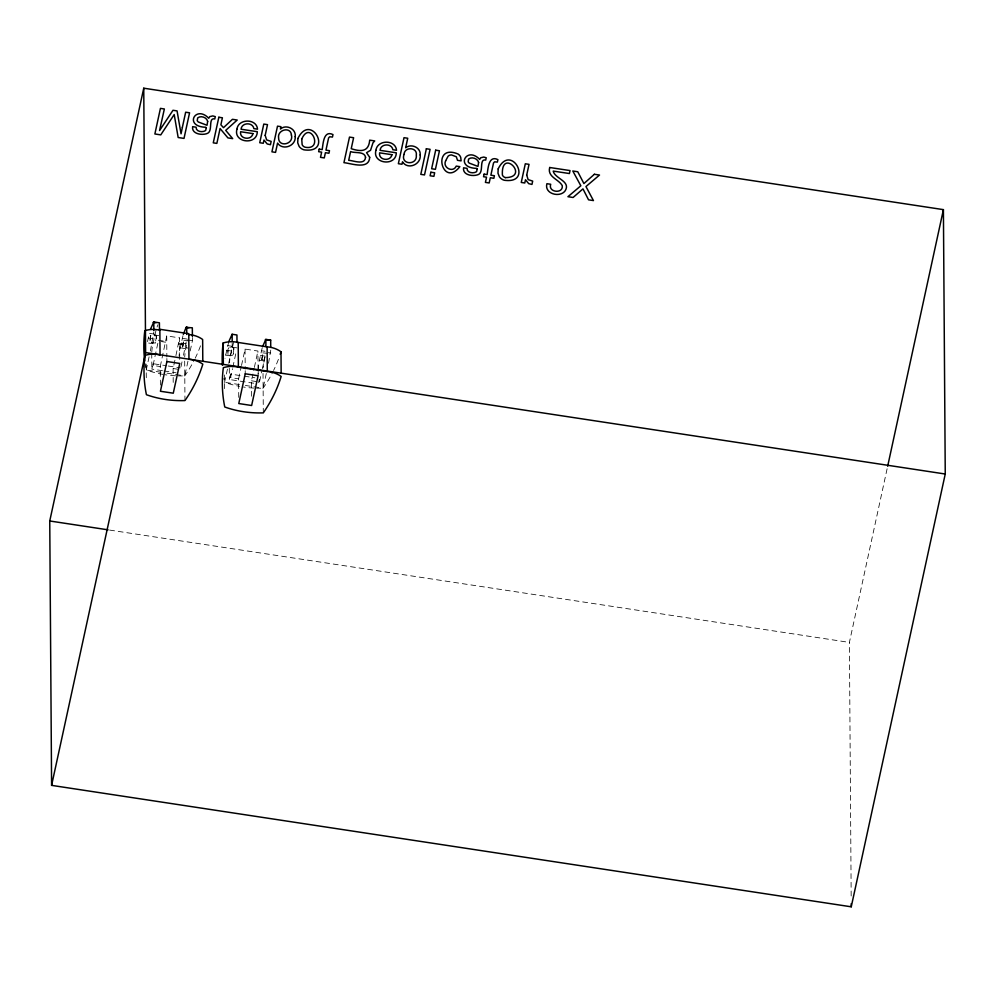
<?xml version="1.0" encoding="UTF-8"?>
<svg xmlns="http://www.w3.org/2000/svg" width="995" height="995" viewBox="0 0 995 995"><rect width="100%" height="100%" fill="white"/><g stroke="black" fill="none" stroke-linecap="round" stroke-linejoin="round"><path stroke-width="0.75" stroke-dasharray="4.97 3.73" d="M156.041 330.203L152.558 345.414A8.681 0.871 -81.4 0 0 151.787 352.019M182.993 335.688L179.859 349.568A8.681 0.871 -81.4 0 0 179.088 356.173M186.55 345.054L185.48 350.427A8.681 0.871 -81.4 0 0 184.709 357.018M228.775 341.646L225.28 356.857A8.681 0.871 -81.4 0 0 225.019 358.648M233.589 342.379L230.106 357.591A8.681 0.871 -81.4 0 0 229.435 362.74M262.145 348.101L259.011 361.981A8.681 0.871 -81.4 0 0 258.24 368.585M264.906 357.354L263.837 362.715A8.681 0.871 -81.4 0 0 263.165 367.864M147.496 341.621L149.362 333.337L154.984 334.196M149.101 356.832L146.24 370.016A89.264 75.122 -0.4 0 0 163.827 374.53M150.369 350.961L153.852 331.982M162.471 370.712L151.849 369.095L153.019 363.697L166.675 365.762M160.394 385.077L160.257 366.558L153.031 365.451L158.006 342.541M160.257 366.558L166.712 335.924L179.573 337.877L179.734 361.944M175.916 355.613L179.573 337.877M173.205 382.403L173.118 368.511L175.605 357.056M183.453 355.29L186.799 338.972M180.966 366.745L182.209 361.011M187.968 361.21L184.784 375.861A89.264 75.122 -0.4 0 1 178.204 375.899M190.194 350.961L192.421 340.7L192.396 336.409M227.445 369.12L224.584 382.304A89.264 75.122 -0.4 0 0 239.596 386.371M228.726 363.262L232.221 347.143L232.196 342.852M253.725 383.212L229.372 379.505L230.554 374.095L242.73 375.948M238.738 397.378L238.613 378.846L230.579 377.627L232.519 368.697M232.842 367.217L236.4 350.849M238.613 378.846L241.188 366.944M241.511 365.463L245.068 349.096L257.916 351.048L258.091 375.749M251.561 396.234L251.461 380.799L254.048 368.896M254.372 367.416L257.916 351.048M258.588 382.553L259.173 379.841M251.461 380.799L259.484 382.018L262.071 370.115M262.394 368.635L264.981 356.732M266.312 373.511L263.128 388.162A89.264 75.122 -0.4 0 1 256.548 388.187M268.538 363.25L270.752 350.14M851.173 895.985L849.394 642.409L887.329 467.774M157.048 327.007L157.981 324.656M150.743 335.203L149.685 342.255L155.407 343.101L156.315 339.133L156.464 336.061L150.842 335.215L149.785 342.255M156.464 336.061L155.307 343.101M182.707 347.255L183.764 340.215L182.607 347.255L188.229 348.101M229.099 347.504C224.124 353.436 233.887 360.115 233.862 351.31C233.676 342.205 226.935 349.27 228.029 354.543M234.012 348.238L232.855 355.277M267.742 353.362L262.692 352.864L261.76 359.668L265.379 360.215M261.859 359.668L262.916 352.628M182.284 338.337L187.906 339.195M227.706 345.626L232.519 346.36M261.436 350.75L265.043 351.297M153.877 334.855L158.69 335.589M187.607 339.979L192.421 340.7M232.221 347.143L237.034 347.877M268.364 352.64L270.764 353.001M183.764 340.215L189.386 341.061M148.255 337.989L153.877 338.847M181.19 342.989L186.811 343.847M226.611 350.29L231.425 351.024M260.342 355.414L265.155 356.135M158.317 340.228L165.543 341.335M178.391 343.287L185.617 344.382M161.215 341.559L165.543 342.218M178.403 344.158L185.63 345.265M148.641 343.039L152.857 343.673M180.157 347.827L185.779 348.685M225.579 355.115L230.405 355.849M259.309 360.24L264.135 360.974M244.248 376.185L254.894 377.801M168.192 365.998L180.331 367.839M173.118 368.511L178.889 369.381M163.988 370.948L176.115 372.789M161.066 372.267L146.24 370.016A168.192 141.526 -0.4 0 1 145.096 363.511M166.998 373.162L184.784 375.861A168.192 141.526 -0.4 0 0 194.622 359.406M239.409 384.555L224.584 382.304A168.192 141.526 -0.4 0 1 223.85 378.411M245.342 385.463L263.128 388.162A168.192 141.526 -0.4 0 0 272.966 371.695M109.612 530.074L849.394 642.409M263.028 373.461L263.302 412.863M259.471 379.667L259.484 382.018M258.202 371.197L258.215 374.021M245.068 349.096L245.205 369.17M245.218 370.712L245.243 373.797M230.554 374.095L230.579 377.627M229.298 368.212L229.372 379.505M224.534 374.953L224.634 390.028M184.684 361.16L184.958 400.562M166.712 335.924L166.861 356.994M166.874 358.498L166.899 361.508M153.019 363.697L153.031 365.451M151.737 353.225L151.849 369.095M146.19 364.133L146.29 377.727M200.517 345.8A168.192 141.526 -0.4 0 1 195.231 358.188M175.568 375.799A89.264 75.122 -0.4 0 1 165.12 374.742M253.924 388.087A89.264 75.122 -0.4 0 1 243.464 387.03M278.401 359.344A168.192 141.526 -0.4 0 1 273.575 370.476"/><path stroke-width="1.49" d="M49.75 520.982L143.753 88.194L943.409 209.634L945.25 474.018L851.247 906.806L51.591 785.366L49.75 520.982L108.069 529.837M51.591 785.366L145.606 352.591L143.753 88.194M887.664 466.257L943.409 209.634M150.419 329.357L153.79 321.957L159.411 322.815L159.461 330.315M183.354 334.357L186.102 327.38L192.333 327.815L192.396 336.409M228.775 341.646L232.133 334.258L236.947 334.992L236.997 342.143M262.506 346.77L265.864 339.382L270.677 340.116L270.727 347.267M270.677 340.116L265.255 339.792M153.168 322.38L155.979 322.803M186.102 327.38L188.913 327.803M222.37 365.314A168.192 141.526 -0.4 0 1 223.166 342.976A24.402 20.534 -0.4 0 1 238.215 342.467L267.133 346.857A24.402 20.534 -0.4 0 1 281 351.757L281.15 373.374M145.606 352.591L945.25 474.018M238.39 367.167L267.294 371.558A24.402 20.534 -0.4 0 1 281.162 376.458A168.192 141.526 -0.4 0 1 263.302 412.863A89.264 75.122 -0.4 0 1 224.758 407.005A168.192 141.526 -0.4 0 1 223.34 367.677A24.402 20.534 -0.4 0 1 238.39 367.167L238.215 342.467M505.336 177.62C530.721 177.359 500.821 146.762 502.4 175.058A5.149 4.341 -0.4 0 0 505.336 177.62M851.222 903.709L851.247 906.806M267.133 346.857L267.294 371.558M265.864 339.382L265.914 346.534M232.133 334.258L232.183 341.422M223.166 342.976L223.328 364.593M202.793 361.073L202.644 339.469A24.402 20.534 -0.4 0 0 188.776 334.569M186.712 326.957L186.761 334.469M153.79 321.957L153.839 330.551M159.872 330.178A24.402 20.534 -0.4 0 0 144.822 330.688L144.996 355.389A168.192 141.526 -0.4 0 0 146.414 394.716A89.264 75.122 -0.4 0 0 184.958 400.562A168.192 141.526 -0.4 0 0 202.818 364.17A24.402 20.534 -0.4 0 0 188.95 359.27L188.776 333.686L159.859 329.295L160.046 354.879A24.402 20.534 -0.4 0 0 144.996 355.389M144.735 360.887A168.192 141.526 -0.4 0 1 144.822 330.688M281 351.757A168.192 141.526 -0.4 0 1 280.192 354.307M206.288 127.957L205.629 130.532C202.731 132.658 195.704 131.85 196.102 127.186L192.632 126.663C191.413 134.238 202.632 135.681 207.719 133.268C213.017 130.594 207.93 117.348 214.783 118.94L215.293 116.626L212.793 115.917L209.746 116.639L208.739 118.268C195.617 104.413 183.478 126.676 205.766 127.248L206.288 127.957M477.227 169.1L476.568 171.675C473.67 173.802 466.643 172.993 467.041 168.329L463.57 167.807C462.352 175.381 473.57 176.824 478.657 174.411C483.956 171.737 478.869 158.491 485.722 160.083L486.232 157.77L483.732 157.061L480.685 157.782L479.677 159.411C466.555 145.556 454.416 167.819 476.717 168.391L477.227 169.1M265.18 135.37L266.623 139.909L271.162 141.389L270.441 144.71L267.207 143.952L263.974 140.046L263.265 143.28L259.732 142.733L263.787 124.076L267.506 124.636L265.18 135.37M526.703 175.083L528.146 179.622L532.686 181.102L531.964 184.423L528.731 183.665L525.497 179.759L524.788 182.993L521.256 182.446L525.31 163.789L529.029 164.349L526.703 175.083M549.688 167.496C547.15 177.01 558.593 179.112 562.237 185.58C563.531 194.125 547.785 192.52 550.708 184.274L546.914 183.702C544.016 193.838 559.936 198.067 565.185 190.791C571.093 181.115 554.899 178.777 553.208 171.09L569.389 173.54L570.035 170.58L549.688 167.496M207.669 121.365L207.022 125.27L198.266 121.962L197.209 120.694L197.682 117.907C200.803 115.258 206.823 117.373 207.669 121.365M478.607 162.508L477.961 166.414L469.205 163.105L468.147 161.837L468.62 159.051C471.742 156.402 477.762 158.516 478.607 162.508M301.734 139.113L302.144 144.636A5.149 4.341 -0.4 0 0 305.067 147.21C324.196 150.867 310.253 119.3 301.734 139.113M369.692 157.309C369.07 170.244 351.024 163.267 343.934 162.683L349.494 137.086L353.611 137.72L351.223 148.69C361.173 151.949 368.759 151.837 369.692 140.158L374.742 140.929L372.951 142.87L370.575 150.282L366.558 152.683L369.692 157.309M291.423 135.034C293.985 144.412 278.513 147.733 278.6 137.919C277.083 129.673 290.814 126.191 291.423 135.034M445.648 160.767C442.277 167.707 453.26 173.155 456.245 166.103L459.864 166.65C442.19 189.087 430.997 142.708 458.036 154.014A7.736 6.505 -0.4 0 1 460.735 157.484L461.12 160.867L457.501 160.319L456.332 156.762L451.481 154.921A4.652 3.905 -0.4 0 0 448.073 156.252L445.648 160.767M365.563 157.285C364.842 165.655 353.3 160.419 348.698 160.332L350.601 151.588C354.742 153.429 364.506 150.991 365.563 157.285M236.922 129.263C233.153 142.82 257.133 145.618 257.295 131.688L241.051 129.226C241.661 122.285 252.842 121.999 253.862 128.616L257.531 129.176C256.673 118.281 238.141 118.455 236.922 129.263M375.911 150.369C372.155 163.926 396.122 166.725 396.296 152.807L380.053 150.332C380.662 143.392 391.843 143.106 392.863 149.723L396.52 150.282C395.674 139.387 377.142 139.561 375.911 150.369M420.176 154.959C421.382 164.523 407.627 170.282 402.515 161.775L401.98 164.25L398.361 163.702L404.007 137.683L407.726 138.243L405.661 147.782C411.097 143.205 421.034 147.459 420.176 154.959M297.915 138.479L297.716 142.807L299.134 146.402A9.303 7.823 -0.4 0 0 303.91 149.822C333.997 154.15 310.888 111.714 297.915 138.479M498.184 168.889L497.973 173.217L499.39 176.811A9.303 7.823 -0.4 0 0 504.166 180.232C534.253 184.56 511.144 142.123 498.184 168.889M404.082 154.349C400.065 164.871 417.502 165.73 416.308 155.22C417.701 147.16 404.418 146.364 404.082 154.349M295.216 136.663C296.012 146.029 282.717 150.929 277.568 143.106L275.553 152.397L271.933 151.837L277.505 126.154L280.938 126.676L280.428 129.064C286.025 123.89 296.423 128.865 295.216 136.663M182.371 127.323L181.053 133.815L177.06 110.905L172.993 110.283L159.561 130.544L164.362 108.977L160.431 108.38L154.872 133.977L160.767 134.872L174.2 114.562L178.167 137.509L184.013 138.404L189.572 112.808L185.655 112.211L182.371 127.323M218.838 117.248L213.266 142.845L216.848 143.392L220.082 128.529L227.917 137.907L232.681 138.628L225.716 130.357L237.208 120.034L232.444 119.313L223.489 127.671L220.89 124.798L222.407 117.796L218.838 117.248M166.899 361.508L160.431 391.259L173.279 393.199L179.747 363.449L166.899 361.508M245.243 373.797L238.775 403.547L251.635 405.5L258.091 375.749L245.243 373.797M319.196 149.126L318.636 151.688L321.634 152.135L320.502 157.347L324.271 157.919L325.402 152.708L328.947 153.242L329.494 150.68L325.962 150.145L328.599 137.969L329.668 136.775L332.454 137.061L332.989 134.586C323.512 129.86 323.164 143.827 322.193 149.573L319.196 149.126M426.357 148.765L420.798 174.361L424.517 174.921L430.089 149.325L426.357 148.765M430.885 172.222L430.114 175.779L433.895 176.351L434.666 172.794L430.885 172.222M435.673 150.183L431.631 168.752L435.424 169.324L439.454 150.755L435.673 150.183M484.105 174.162L483.545 176.724L486.543 177.185L485.411 182.396L489.179 182.956L490.311 177.757L493.856 178.292L494.403 175.729L490.871 175.195L493.52 163.006L494.59 161.824L497.363 162.098L497.91 159.623C488.421 154.897 488.072 168.864 487.102 174.623L484.105 174.162M252.929 133.604C251.673 140.768 239.248 139.225 240.616 131.738L252.929 133.604M391.93 154.71C390.674 161.886 378.237 160.332 379.617 152.844L391.93 154.71M594.388 174.274L583.916 183.565L577.772 171.762L572.809 171.003L580.844 185.779L567.934 196.699L573.083 197.483L582.971 188.876L588.542 199.833L593.443 200.58L585.955 186.55L599.5 175.058L594.388 174.274"/></g></svg>
